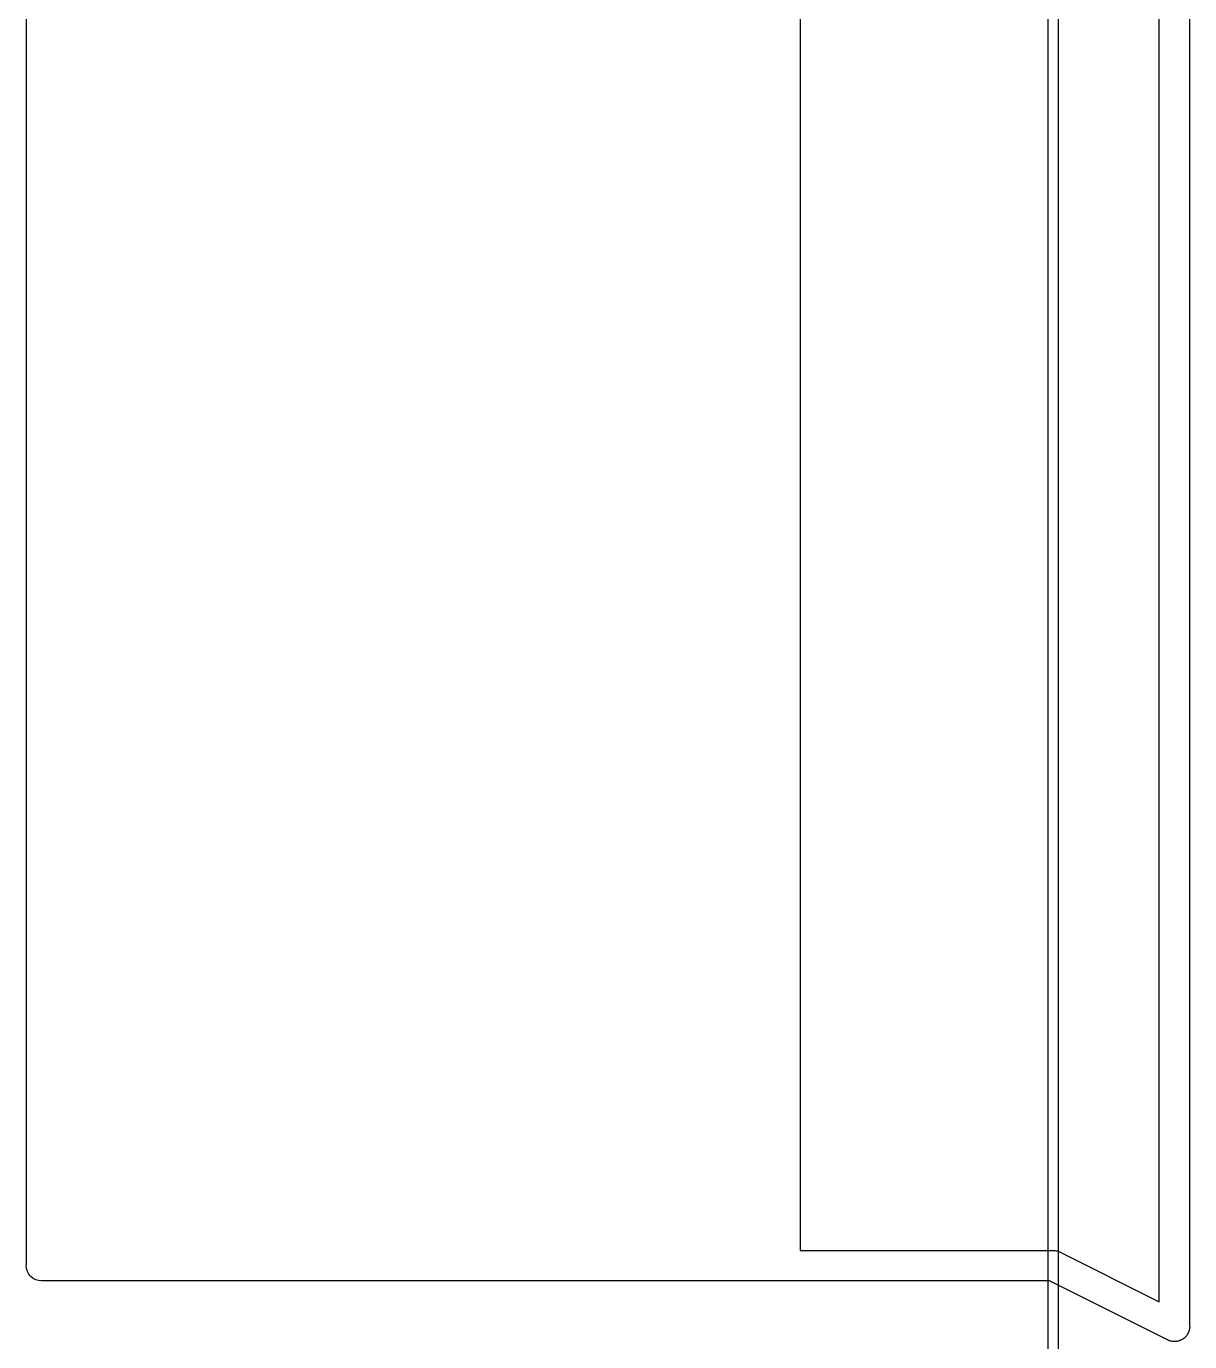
# Model space of a CAD drawing. Extents: x 39.2 to 71.6, y -130.1 to -60.
# Drawn here: x 63.92 to 69.68, y -87.53 to -81.02 of the extents above; entities that cross this region are included whole.
import ezdxf

# ---------------------------------------------------------------- set-up
doc = ezdxf.new("R2010")
doc.units = 0
doc.layers.add('BLACK', color=7, linetype='CONTINUOUS')

msp = doc.modelspace()

# ---------------------------------------------------------------- linework, layer by layer
at = {"layer": 'BLACK', "linetype": 'CONTINUOUS'}
for p, q in [((68.975, -87.5988), (68.975, -79.2012)), ((69.025, -79.225), (69.025, -87.575)), ((69.675, -79.3509), (69.675, -87.4491)), ((69.525, -87.3286), (69.525, -79.4714)), ((63.925, -83.3963), (63.925, -79.6537)), ((67.75, -79.725), (67.75, -87.075)), ((63.925, -87.1463), (63.925, -83.3963)), ((67.75, -87.075), (68.999, -87.075)), ((68.999, -87.075), (69.0053, -87.0748)), ((69.0053, -87.0748), (69.01, -87.0756)), ((69.01, -87.0756), (69.0147, -87.0761)), ((69.0147, -87.0761), (69.0173, -87.0769)), ((69.0173, -87.0769), (69.0199, -87.0773)), ((69.0199, -87.0773), (69.0243, -87.079)), ((69.0243, -87.079), (69.0288, -87.0804)), ((69.0288, -87.0804), (69.0344, -87.0834)), ((69.0344, -87.0834), (69.525, -87.3286)), ((63.9246, -87.15), (63.925, -87.1463)), ((63.9261, -87.1647), (63.9246, -87.15)), ((63.9304, -87.1788), (63.9261, -87.1647)), ((63.9373, -87.1919), (63.9304, -87.1788)), ((63.941, -87.1964), (63.9373, -87.1919)), ((63.9467, -87.2033), (63.941, -87.1964)), ((63.9581, -87.2127), (63.9467, -87.2033)), ((63.9712, -87.2196), (63.9581, -87.2127)), ((63.9853, -87.2239), (63.9712, -87.2196)), ((64, -87.2254), (63.9853, -87.2239)), ((64.0037, -87.225), (64, -87.2254)), ((68.9823, -87.225), (64.0037, -87.225)), ((69.5656, -87.5166), (68.9823, -87.225)), ((69.6563, -87.4996), (69.6533, -87.5033)), ((69.6595, -87.4962), (69.6563, -87.4996)), ((69.661, -87.4939), (69.6595, -87.4962)), ((69.6627, -87.4919), (69.661, -87.4939)), ((69.6649, -87.4877), (69.6627, -87.4919)), ((69.6674, -87.4837), (69.6649, -87.4877)), ((69.6684, -87.4812), (69.6674, -87.4837)), ((69.6696, -87.4788), (69.6684, -87.4812)), ((69.671, -87.4743), (69.6696, -87.4788)), ((69.6727, -87.4699), (69.671, -87.4743)), ((69.6731, -87.4673), (69.6727, -87.4699)), ((69.6739, -87.4647), (69.6731, -87.4673)), ((69.6744, -87.46), (69.6739, -87.4647)), ((69.6752, -87.4553), (69.6744, -87.46)), ((69.675, -87.4491), (69.6752, -87.4553)), ((69.5712, -87.5196), (69.5656, -87.5166)), ((69.5757, -87.521), (69.5712, -87.5196)), ((69.5801, -87.5227), (69.5757, -87.521)), ((69.5827, -87.5231), (69.5801, -87.5227)), ((69.5853, -87.5239), (69.5827, -87.5231)), ((69.59, -87.5244), (69.5853, -87.5239)), ((69.5947, -87.5252), (69.59, -87.5244)), ((69.5973, -87.5251), (69.5947, -87.5252)), ((69.6, -87.5254), (69.5973, -87.5251)), ((69.6047, -87.5249), (69.6, -87.5254)), ((69.6094, -87.5248), (69.6047, -87.5249)), ((69.612, -87.5242), (69.6094, -87.5248)), ((69.6147, -87.5239), (69.612, -87.5242)), ((69.6192, -87.5225), (69.6147, -87.5239)), ((69.6238, -87.5215), (69.6192, -87.5225)), ((69.6263, -87.5204), (69.6238, -87.5215)), ((69.6288, -87.5196), (69.6263, -87.5204)), ((69.633, -87.5174), (69.6288, -87.5196)), ((69.6373, -87.5155), (69.633, -87.5174)), ((69.6395, -87.5139), (69.6373, -87.5155)), ((69.6419, -87.5127), (69.6395, -87.5139)), ((69.6455, -87.5097), (69.6419, -87.5127)), ((69.6494, -87.5069), (69.6455, -87.5097)), ((69.6512, -87.505), (69.6494, -87.5069)), ((69.6533, -87.5033), (69.6512, -87.505))]:
    msp.add_line(p, q, dxfattribs=at)

doc.saveas('drawing.dxf')
